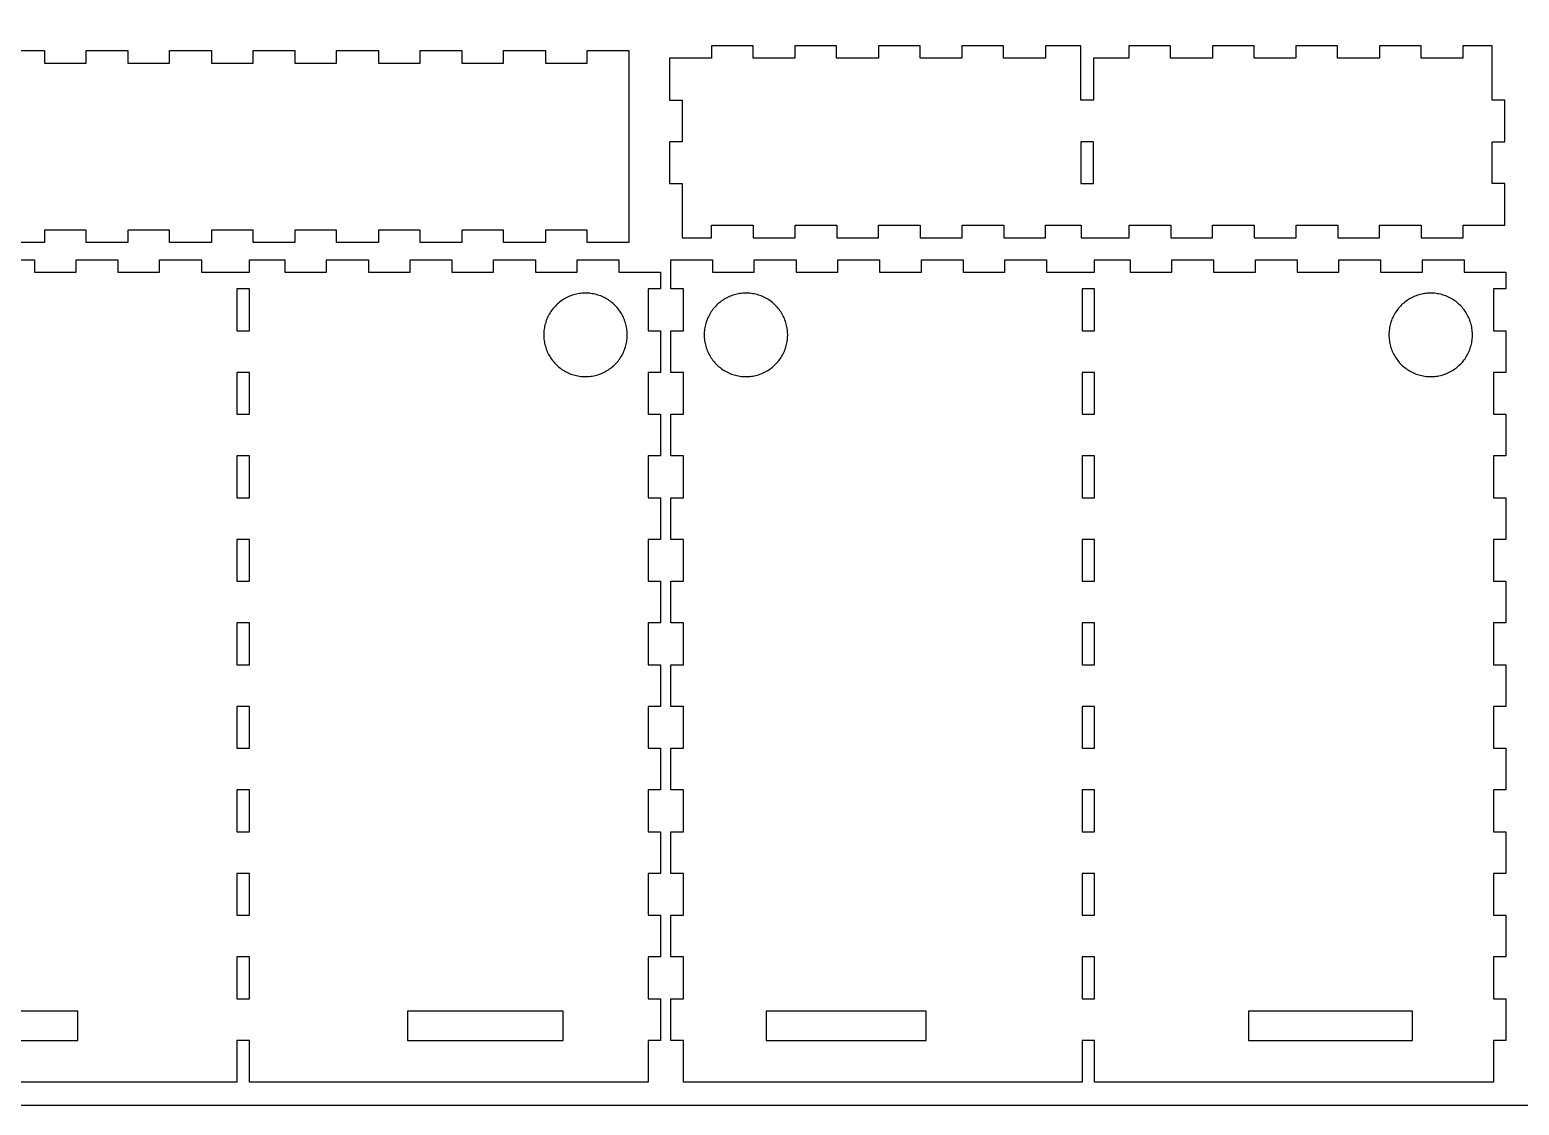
# Model space of a CAD drawing. Header units: millimetres. Extents: x 0 to 1000, y 0 to 550.
# Drawn here: x 205.7 to 562.5, y 0 to 257.6 of the extents above; entities that cross this region are included whole.
import ezdxf

# ---------------------------------------------------------------- set-up
doc = ezdxf.new("R2010")
doc.units = ezdxf.units.MM
doc.header["$MEASUREMENT"] = 0
doc.layers.add('Cut_01', color=1, linetype='Continuous', true_color=0xff0000)
doc.layers.add('stock', color=80, linetype='Continuous', true_color=0x21ff06)

msp = doc.modelspace()

# ---------------------------------------------------------------- linework, layer by layer
at = {"layer": 'Cut_01'}
for points in [[(378.98, 253.78), (368.98, 253.78)], [(368.98, 253.78), (368.98, 250.78)], [(378.98, 250.78), (378.98, 253.78)], [(398.98, 253.78), (388.98, 253.78)], [(388.98, 253.78), (388.98, 250.78)], [(398.98, 250.78), (398.98, 253.78)], [(418.98, 253.78), (408.98, 253.78)], [(408.98, 253.78), (408.98, 250.78)], [(418.98, 250.78), (418.98, 253.78)], [(438.98, 253.78), (428.98, 253.78)], [(428.98, 253.78), (428.98, 250.78)], [(438.98, 250.78), (438.98, 253.78)], [(457.48, 253.78), (448.98, 253.78)], [(448.98, 253.78), (448.98, 250.78)], [(457.48, 240.78), (457.48, 253.78)], [(478.98, 253.78), (468.98, 253.78)], [(468.98, 253.78), (468.98, 250.78)], [(478.98, 250.78), (478.98, 253.78)], [(498.98, 253.78), (488.98, 253.78)], [(488.98, 253.78), (488.98, 250.78)], [(498.98, 250.78), (498.98, 253.78)], [(518.98, 253.78), (508.98, 253.78)], [(508.98, 253.78), (508.98, 250.78)], [(518.98, 250.78), (518.98, 253.78)], [(538.98, 253.78), (528.98, 253.78)], [(528.98, 253.78), (528.98, 250.78)], [(538.98, 250.78), (538.98, 253.78)], [(555.98, 253.78), (548.98, 253.78)], [(548.98, 253.78), (548.98, 250.78)], [(555.98, 250.78), (555.98, 253.78)], [(199.23, 252.63), (209.23, 252.63), (209.23, 249.63), (219.23, 249.63), (219.23, 252.63), (229.23, 252.63), (229.23, 249.63), (239.23, 249.63), (239.23, 252.63), (249.23, 252.63), (249.23, 249.63), (259.23, 249.63), (259.23, 252.63), (269.23, 252.63), (269.23, 249.63), (279.23, 249.63), (279.23, 252.63), (289.23, 252.63), (289.23, 249.63), (299.23, 249.63), (299.23, 252.63), (309.23, 252.63), (309.23, 249.63), (319.23, 249.63), (319.23, 252.63), (329.23, 252.63), (329.23, 249.63), (339.23, 249.63), (339.23, 252.63), (349.23, 252.63), (349.23, 206.63), (339.23, 206.63), (339.23, 209.63), (329.23, 209.63), (329.23, 206.63), (319.23, 206.63), (319.23, 209.63), (309.23, 209.63), (309.23, 206.63), (299.23, 206.63), (299.23, 209.63), (289.23, 209.63), (289.23, 206.63), (279.23, 206.63), (279.23, 209.63), (269.23, 209.63), (269.23, 206.63), (259.23, 206.63), (259.23, 209.63), (249.23, 209.63), (249.23, 206.63), (239.23, 206.63), (239.23, 209.63), (229.23, 209.63), (229.23, 206.63), (219.23, 206.63), (219.23, 209.63), (209.23, 209.63), (209.23, 206.63), (199.23, 206.63)], [(368.98, 250.78), (358.98, 250.78)], [(358.98, 250.78), (358.98, 240.78)], [(388.98, 250.78), (378.98, 250.78)], [(408.98, 250.78), (398.98, 250.78)], [(428.98, 250.78), (418.98, 250.78)], [(448.98, 250.78), (438.98, 250.78)], [(468.98, 250.78), (460.48, 250.78)], [(460.48, 250.78), (460.48, 240.78)], [(488.98, 250.78), (478.98, 250.78)], [(508.98, 250.78), (498.98, 250.78)], [(528.98, 250.78), (518.98, 250.78)], [(548.98, 250.78), (538.98, 250.78)], [(555.98, 240.78), (555.98, 250.78)], [(358.98, 240.78), (361.98, 240.78)], [(361.98, 240.78), (361.98, 230.78)], [(460.48, 240.78), (457.48, 240.78)], [(558.98, 240.78), (555.98, 240.78)], [(558.98, 230.78), (558.98, 240.78)], [(361.98, 230.78), (358.98, 230.78)], [(358.98, 230.78), (358.98, 220.78)], [(555.98, 220.78), (555.98, 230.78)], [(555.98, 230.78), (558.98, 230.78)], [(358.98, 220.78), (361.98, 220.78)], [(361.98, 220.78), (361.98, 207.78)], [(558.98, 220.78), (555.98, 220.78)], [(558.98, 210.78), (558.98, 220.78)], [(369.02, 207.78), (369.02, 210.78)], [(369.02, 210.78), (379.02, 210.78)], [(379.02, 210.78), (379.02, 207.78)], [(389.02, 207.78), (389.02, 210.78)], [(389.02, 210.78), (399.02, 210.78)], [(399.02, 210.78), (399.02, 207.78)], [(409.02, 207.78), (409.02, 210.78)], [(409.02, 210.78), (419.02, 210.78)], [(419.02, 210.78), (419.02, 207.78)], [(429.02, 207.78), (429.02, 210.78)], [(429.02, 210.78), (439.02, 210.78)], [(439.02, 210.78), (439.02, 207.78)], [(449.02, 207.78), (449.02, 210.78)], [(449.02, 210.78), (457.52, 210.78)], [(457.52, 210.78), (457.52, 207.78)], [(469.02, 207.78), (469.02, 210.78)], [(469.02, 210.78), (479.02, 210.78)], [(479.02, 210.78), (479.02, 207.78)], [(489.02, 207.78), (489.02, 210.78)], [(489.02, 210.78), (499.02, 210.78)], [(499.02, 210.78), (499.02, 207.78)], [(509.02, 207.78), (509.02, 210.78)], [(509.02, 210.78), (519.02, 210.78)], [(519.02, 210.78), (519.02, 207.78)], [(529.02, 207.78), (529.02, 210.78)], [(529.02, 210.78), (539.02, 210.78)], [(539.02, 210.78), (539.02, 207.78)], [(549.02, 207.78), (549.02, 210.78)], [(549.02, 210.78), (558.98, 210.78)], [(361.98, 207.78), (369.02, 207.78)], [(379.02, 207.78), (389.02, 207.78)], [(399.02, 207.78), (409.02, 207.78)], [(419.02, 207.78), (429.02, 207.78)], [(439.02, 207.78), (449.02, 207.78)], [(457.52, 207.78), (469.02, 207.78)], [(479.02, 207.78), (489.02, 207.78)], [(499.02, 207.78), (509.02, 207.78)], [(519.02, 207.78), (529.02, 207.78)], [(539.02, 207.78), (549.02, 207.78)], [(196.83, 202.52), (206.83, 202.52), (206.83, 199.52), (216.83, 199.52), (216.83, 202.52), (226.83, 202.52), (226.83, 199.52), (236.83, 199.52), (236.83, 202.52), (246.83, 202.52), (246.83, 199.52), (258.33, 199.52), (258.33, 202.52), (266.83, 202.52), (266.83, 199.52), (276.83, 199.52), (276.83, 202.52), (286.83, 202.52), (286.83, 199.52), (296.83, 199.52), (296.83, 202.52), (306.83, 202.52), (306.83, 199.52), (316.83, 199.52), (316.83, 202.52), (326.83, 202.52), (326.83, 199.52), (336.83, 199.52), (336.83, 202.52), (346.83, 202.52), (346.83, 199.52), (356.83, 199.52), (356.83, 195.52), (353.83, 195.52), (353.83, 185.52), (356.83, 185.52), (356.83, 175.52), (353.83, 175.52), (353.83, 165.52), (356.83, 165.52), (356.83, 155.52), (353.83, 155.52), (353.83, 145.52), (356.83, 145.52), (356.83, 135.52), (353.83, 135.52), (353.83, 125.52), (356.83, 125.52), (356.83, 115.52), (353.83, 115.52), (353.83, 105.52), (356.83, 105.52), (356.83, 95.52), (353.83, 95.52), (353.83, 85.52), (356.83, 85.52), (356.83, 75.52), (353.83, 75.52), (353.83, 65.52), (356.83, 65.52), (356.83, 55.52), (353.83, 55.52), (353.83, 45.52), (356.83, 45.52), (356.83, 35.52), (353.83, 35.52), (353.83, 25.52), (356.83, 25.52), (356.83, 15.52), (353.83, 15.52), (353.83, 5.52), (258.33, 5.52), (258.33, 15.52), (255.33, 15.52), (255.33, 5.52), (159.83, 5.52)]]:
    msp.add_lwpolyline(points, dxfattribs=at)
for points in [[(457.48, 220.78), (460.48, 220.78), (460.48, 230.78), (457.48, 230.78)], [(460.77, 5.52), (460.77, 15.52), (457.77, 15.52), (457.77, 5.52), (362.27, 5.52), (362.27, 15.52), (359.27, 15.52), (359.27, 25.52), (362.27, 25.52), (362.27, 35.52), (359.27, 35.52), (359.27, 45.52), (362.27, 45.52), (362.27, 55.52), (359.27, 55.52), (359.27, 65.52), (362.27, 65.52), (362.27, 75.52), (359.27, 75.52), (359.27, 85.52), (362.27, 85.52), (362.27, 95.52), (359.27, 95.52), (359.27, 105.52), (362.27, 105.52), (362.27, 115.52), (359.27, 115.52), (359.27, 125.52), (362.27, 125.52), (362.27, 135.52), (359.27, 135.52), (359.27, 145.52), (362.27, 145.52), (362.27, 155.52), (359.27, 155.52), (359.27, 165.52), (362.27, 165.52), (362.27, 175.52), (359.27, 175.52), (359.27, 185.52), (362.27, 185.52), (362.27, 195.52), (359.27, 195.52), (359.27, 202.52), (369.27, 202.52), (369.27, 199.52), (379.27, 199.52), (379.27, 202.52), (389.27, 202.52), (389.27, 199.52), (399.27, 199.52), (399.27, 202.52), (409.27, 202.52), (409.27, 199.52), (419.27, 199.52), (419.27, 202.52), (429.27, 202.52), (429.27, 199.52), (439.27, 199.52), (439.27, 202.52), (449.27, 202.52), (449.27, 199.52), (460.77, 199.52), (460.77, 202.52), (469.27, 202.52), (469.27, 199.52), (479.27, 199.52), (479.27, 202.52), (489.27, 202.52), (489.27, 199.52), (499.27, 199.52), (499.27, 202.52), (509.27, 202.52), (509.27, 199.52), (519.27, 199.52), (519.27, 202.52), (529.27, 202.52), (529.27, 199.52), (539.27, 199.52), (539.27, 202.52), (549.27, 202.52), (549.27, 199.52), (559.27, 199.52), (559.27, 195.52), (556.27, 195.52), (556.27, 185.52), (559.27, 185.52), (559.27, 175.52), (556.27, 175.52), (556.27, 165.52), (559.27, 165.52), (559.27, 155.52), (556.27, 155.52), (556.27, 145.52), (559.27, 145.52), (559.27, 135.52), (556.27, 135.52), (556.27, 125.52), (559.27, 125.52), (559.27, 115.52), (556.27, 115.52), (556.27, 105.52), (559.27, 105.52), (559.27, 95.52), (556.27, 95.52), (556.27, 85.52), (559.27, 85.52), (559.27, 75.52), (556.27, 75.52), (556.27, 65.52), (559.27, 65.52), (559.27, 55.52), (556.27, 55.52), (556.27, 45.52), (559.27, 45.52), (559.27, 35.52), (556.27, 35.52), (556.27, 25.52), (559.27, 25.52), (559.27, 15.52), (556.27, 15.52), (556.27, 5.52)], [(258.33, 195.52), (255.33, 195.52), (255.33, 185.52), (258.33, 185.52)], [(328.83, 184.52), (328.84, 184.18), (328.86, 183.83), (328.89, 183.48), (328.93, 183.14), (328.98, 182.8), (329.05, 182.46), (329.13, 182.12), (329.22, 181.78), (329.32, 181.45), (329.43, 181.12), (329.55, 180.8), (329.69, 180.48), (329.83, 180.16), (329.99, 179.85), (330.16, 179.55), (330.34, 179.25), (330.52, 178.96), (330.72, 178.67), (330.93, 178.4), (331.15, 178.13), (331.37, 177.86), (331.61, 177.61), (331.85, 177.36), (332.11, 177.12), (332.37, 176.89), (332.64, 176.67), (332.91, 176.46), (333.2, 176.26), (333.49, 176.07), (333.78, 175.89), (334.08, 175.72), (334.39, 175.56), (334.71, 175.41), (335.03, 175.28), (335.35, 175.15), (335.68, 175.03), (336.01, 174.93), (336.34, 174.84), (336.68, 174.76), (337.02, 174.69), (337.36, 174.63), (337.71, 174.59), (338.05, 174.55), (338.4, 174.53), (338.75, 174.52), (339.09, 174.53), (339.44, 174.54), (339.79, 174.57), (340.13, 174.61), (340.47, 174.66), (340.82, 174.72), (341.15, 174.8), (341.49, 174.88), (341.82, 174.98), (342.15, 175.09), (342.48, 175.21), (342.8, 175.34), (343.12, 175.49), (343.43, 175.64), (343.73, 175.81), (344.03, 175.98), (344.32, 176.17), (344.61, 176.36), (344.89, 176.57), (345.16, 176.78), (345.43, 177.01), (345.69, 177.24), (345.93, 177.48), (346.17, 177.73), (346.41, 177.99), (346.63, 178.26), (346.84, 178.53), (347.04, 178.82), (347.24, 179.1), (347.42, 179.4), (347.59, 179.7), (347.75, 180.01), (347.91, 180.32), (348.05, 180.64), (348.18, 180.96), (348.29, 181.29), (348.4, 181.62), (348.5, 181.95), (348.58, 182.29), (348.65, 182.63), (348.71, 182.97), (348.76, 183.31), (348.79, 183.66), (348.82, 184), (348.83, 184.35), (348.83, 184.7), (348.82, 185.04), (348.79, 185.39), (348.76, 185.74), (348.71, 186.08), (348.65, 186.42), (348.58, 186.76), (348.5, 187.1), (348.4, 187.43), (348.29, 187.76), (348.18, 188.09), (348.05, 188.41), (347.91, 188.73), (347.75, 189.04), (347.59, 189.35), (347.42, 189.65), (347.24, 189.94), (347.04, 190.23), (346.84, 190.51), (346.63, 190.79), (346.41, 191.05), (346.17, 191.31), (345.93, 191.56), (345.69, 191.81), (345.43, 192.04), (345.16, 192.26), (344.89, 192.48), (344.61, 192.68), (344.32, 192.88), (344.03, 193.07), (343.73, 193.24), (343.43, 193.41), (343.12, 193.56), (342.8, 193.7), (342.48, 193.84), (342.15, 193.96), (341.82, 194.07), (341.49, 194.16), (341.15, 194.25), (340.82, 194.33), (340.47, 194.39), (340.13, 194.44), (339.79, 194.48), (339.44, 194.51), (339.09, 194.52), (338.75, 194.52), (338.4, 194.51), (338.05, 194.49), (337.71, 194.46), (337.36, 194.42), (337.02, 194.36), (336.68, 194.29), (336.34, 194.21), (336.01, 194.12), (335.68, 194.01), (335.35, 193.9), (335.03, 193.77), (334.71, 193.63), (334.39, 193.48), (334.08, 193.33), (333.78, 193.15), (333.49, 192.97), (333.2, 192.78), (332.91, 192.58), (332.64, 192.37), (332.37, 192.15), (332.11, 191.92), (331.85, 191.69), (331.61, 191.44), (331.37, 191.18), (331.15, 190.92), (330.93, 190.65), (330.72, 190.37), (330.52, 190.09), (330.34, 189.8), (330.16, 189.5), (329.99, 189.19), (329.83, 188.88), (329.69, 188.57), (329.55, 188.25), (329.43, 187.93), (329.32, 187.6), (329.22, 187.27), (329.13, 186.93), (329.05, 186.59), (328.98, 186.25), (328.93, 185.91), (328.89, 185.56), (328.86, 185.22), (328.84, 184.87)], [(367.27, 184.52), (367.27, 184.18), (367.29, 183.83), (367.32, 183.48), (367.36, 183.14), (367.42, 182.8), (367.48, 182.46), (367.56, 182.12), (367.65, 181.78), (367.75, 181.45), (367.86, 181.12), (367.99, 180.8), (368.12, 180.48), (368.27, 180.16), (368.42, 179.85), (368.59, 179.55), (368.77, 179.25), (368.96, 178.96), (369.16, 178.67), (369.36, 178.4), (369.58, 178.13), (369.81, 177.86), (370.04, 177.61), (370.29, 177.36), (370.54, 177.12), (370.8, 176.89), (371.07, 176.67), (371.35, 176.46), (371.63, 176.26), (371.92, 176.07), (372.22, 175.89), (372.52, 175.72), (372.83, 175.56), (373.14, 175.41), (373.46, 175.28), (373.78, 175.15), (374.11, 175.03), (374.44, 174.93), (374.78, 174.84), (375.11, 174.76), (375.45, 174.69), (375.8, 174.63), (376.14, 174.59), (376.49, 174.55), (376.83, 174.53), (377.18, 174.52), (377.53, 174.53), (377.87, 174.54), (378.22, 174.57), (378.57, 174.61), (378.91, 174.66), (379.25, 174.72), (379.59, 174.8), (379.92, 174.88), (380.26, 174.98), (380.59, 175.09), (380.91, 175.21), (381.23, 175.34), (381.55, 175.49), (381.86, 175.64), (382.17, 175.81), (382.47, 175.98), (382.76, 176.17), (383.05, 176.36), (383.33, 176.57), (383.6, 176.78), (383.86, 177.01), (384.12, 177.24), (384.37, 177.48), (384.61, 177.73), (384.84, 177.99), (385.06, 178.26), (385.27, 178.53), (385.48, 178.82), (385.67, 179.1), (385.85, 179.4), (386.03, 179.7), (386.19, 180.01), (386.34, 180.32), (386.48, 180.64), (386.61, 180.96), (386.73, 181.29), (386.83, 181.62), (386.93, 181.95), (387.01, 182.29), (387.09, 182.63), (387.15, 182.97), (387.19, 183.31), (387.23, 183.66), (387.25, 184), (387.27, 184.35), (387.27, 184.7), (387.25, 185.04), (387.23, 185.39), (387.19, 185.74), (387.15, 186.08), (387.09, 186.42), (387.01, 186.76), (386.93, 187.1), (386.83, 187.43), (386.73, 187.76), (386.61, 188.09), (386.48, 188.41), (386.34, 188.73), (386.19, 189.04), (386.03, 189.35), (385.85, 189.65), (385.67, 189.94), (385.48, 190.23), (385.27, 190.51), (385.06, 190.79), (384.84, 191.05), (384.61, 191.31), (384.37, 191.56), (384.12, 191.81), (383.86, 192.04), (383.6, 192.26), (383.33, 192.48), (383.05, 192.68), (382.76, 192.88), (382.47, 193.07), (382.17, 193.24), (381.86, 193.41), (381.55, 193.56), (381.23, 193.7), (380.91, 193.84), (380.59, 193.96), (380.26, 194.07), (379.92, 194.16), (379.59, 194.25), (379.25, 194.33), (378.91, 194.39), (378.57, 194.44), (378.22, 194.48), (377.87, 194.51), (377.53, 194.52), (377.18, 194.52), (376.83, 194.51), (376.49, 194.49), (376.14, 194.46), (375.8, 194.42), (375.45, 194.36), (375.11, 194.29), (374.78, 194.21), (374.44, 194.12), (374.11, 194.01), (373.78, 193.9), (373.46, 193.77), (373.14, 193.63), (372.83, 193.48), (372.52, 193.33), (372.22, 193.15), (371.92, 192.97), (371.63, 192.78), (371.35, 192.58), (371.07, 192.37), (370.8, 192.15), (370.54, 191.92), (370.29, 191.69), (370.04, 191.44), (369.81, 191.18), (369.58, 190.92), (369.36, 190.65), (369.16, 190.37), (368.96, 190.09), (368.77, 189.8), (368.59, 189.5), (368.42, 189.19), (368.27, 188.88), (368.12, 188.57), (367.99, 188.25), (367.86, 187.93), (367.75, 187.6), (367.65, 187.27), (367.56, 186.93), (367.48, 186.59), (367.42, 186.25), (367.36, 185.91), (367.32, 185.56), (367.29, 185.22), (367.27, 184.87)], [(460.77, 195.52), (457.77, 195.52), (457.77, 185.52), (460.77, 185.52)], [(531.27, 184.52), (531.27, 184.18), (531.29, 183.83), (531.32, 183.48), (531.36, 183.14), (531.42, 182.8), (531.48, 182.46), (531.56, 182.12), (531.65, 181.78), (531.75, 181.45), (531.86, 181.12), (531.99, 180.8), (532.12, 180.48), (532.27, 180.16), (532.42, 179.85), (532.59, 179.55), (532.77, 179.25), (532.96, 178.96), (533.16, 178.67), (533.36, 178.4), (533.58, 178.13), (533.81, 177.86), (534.04, 177.61), (534.29, 177.36), (534.54, 177.12), (534.8, 176.89), (535.07, 176.67), (535.35, 176.46), (535.63, 176.26), (535.92, 176.07), (536.22, 175.89), (536.52, 175.72), (536.83, 175.56), (537.14, 175.41), (537.46, 175.28), (537.78, 175.15), (538.11, 175.03), (538.44, 174.93), (538.78, 174.84), (539.11, 174.76), (539.45, 174.69), (539.8, 174.63), (540.14, 174.59), (540.49, 174.55), (540.83, 174.53), (541.18, 174.52), (541.53, 174.53), (541.87, 174.54), (542.22, 174.57), (542.57, 174.61), (542.91, 174.66), (543.25, 174.72), (543.59, 174.8), (543.92, 174.88), (544.26, 174.98), (544.59, 175.09), (544.91, 175.21), (545.23, 175.34), (545.55, 175.49), (545.86, 175.64), (546.17, 175.81), (546.47, 175.98), (546.76, 176.17), (547.05, 176.36), (547.33, 176.57), (547.6, 176.78), (547.86, 177.01), (548.12, 177.24), (548.37, 177.48), (548.61, 177.73), (548.84, 177.99), (549.06, 178.26), (549.27, 178.53), (549.48, 178.82), (549.67, 179.1), (549.85, 179.4), (550.03, 179.7), (550.19, 180.01), (550.34, 180.32), (550.48, 180.64), (550.61, 180.96), (550.73, 181.29), (550.83, 181.62), (550.93, 181.95), (551.01, 182.29), (551.09, 182.63), (551.15, 182.97), (551.19, 183.31), (551.23, 183.66), (551.25, 184), (551.27, 184.35), (551.27, 184.7), (551.25, 185.04), (551.23, 185.39), (551.19, 185.74), (551.15, 186.08), (551.09, 186.42), (551.01, 186.76), (550.93, 187.1), (550.83, 187.43), (550.73, 187.76), (550.61, 188.09), (550.48, 188.41), (550.34, 188.73), (550.19, 189.04), (550.03, 189.35), (549.85, 189.65), (549.67, 189.94), (549.48, 190.23), (549.27, 190.51), (549.06, 190.79), (548.84, 191.05), (548.61, 191.31), (548.37, 191.56), (548.12, 191.81), (547.86, 192.04), (547.6, 192.26), (547.33, 192.48), (547.05, 192.68), (546.76, 192.88), (546.47, 193.07), (546.17, 193.24), (545.86, 193.41), (545.55, 193.56), (545.23, 193.7), (544.91, 193.84), (544.59, 193.96), (544.26, 194.07), (543.92, 194.16), (543.59, 194.25), (543.25, 194.33), (542.91, 194.39), (542.57, 194.44), (542.22, 194.48), (541.87, 194.51), (541.53, 194.52), (541.18, 194.52), (540.83, 194.51), (540.49, 194.49), (540.14, 194.46), (539.8, 194.42), (539.45, 194.36), (539.11, 194.29), (538.78, 194.21), (538.44, 194.12), (538.11, 194.01), (537.78, 193.9), (537.46, 193.77), (537.14, 193.63), (536.83, 193.48), (536.52, 193.33), (536.22, 193.15), (535.92, 192.97), (535.63, 192.78), (535.35, 192.58), (535.07, 192.37), (534.8, 192.15), (534.54, 191.92), (534.29, 191.69), (534.04, 191.44), (533.81, 191.18), (533.58, 190.92), (533.36, 190.65), (533.16, 190.37), (532.96, 190.09), (532.77, 189.8), (532.59, 189.5), (532.42, 189.19), (532.27, 188.88), (532.12, 188.57), (531.99, 188.25), (531.86, 187.93), (531.75, 187.6), (531.65, 187.27), (531.56, 186.93), (531.48, 186.59), (531.42, 186.25), (531.36, 185.91), (531.32, 185.56), (531.29, 185.22), (531.27, 184.87)], [(258.33, 175.52), (255.33, 175.52), (255.33, 165.52), (258.33, 165.52)], [(460.77, 175.52), (457.77, 175.52), (457.77, 165.52), (460.77, 165.52)], [(258.33, 155.52), (255.33, 155.52), (255.33, 145.52), (258.33, 145.52)], [(460.77, 155.52), (457.77, 155.52), (457.77, 145.52), (460.77, 145.52)], [(258.33, 135.52), (255.33, 135.52), (255.33, 125.52), (258.33, 125.52)], [(460.77, 135.52), (457.77, 135.52), (457.77, 125.52), (460.77, 125.52)], [(258.33, 115.52), (255.33, 115.52), (255.33, 105.52), (258.33, 105.52)], [(460.77, 115.52), (457.77, 115.52), (457.77, 105.52), (460.77, 105.52)], [(258.33, 95.52), (255.33, 95.52), (255.33, 85.52), (258.33, 85.52)], [(460.77, 95.52), (457.77, 95.52), (457.77, 85.52), (460.77, 85.52)], [(258.33, 75.52), (255.33, 75.52), (255.33, 65.52), (258.33, 65.52)], [(460.77, 75.52), (457.77, 75.52), (457.77, 65.52), (460.77, 65.52)], [(258.33, 55.52), (255.33, 55.52), (255.33, 45.52), (258.33, 45.52)], [(460.77, 55.52), (457.77, 55.52), (457.77, 45.52), (460.77, 45.52)], [(258.33, 35.52), (255.33, 35.52), (255.33, 25.52), (258.33, 25.52)], [(460.77, 35.52), (457.77, 35.52), (457.77, 25.52), (460.77, 25.52)], [(217.21, 15.52), (217.21, 22.52), (180.45, 22.52), (180.45, 15.52)], [(333.48, 22.52), (296.19, 22.52), (296.19, 15.52), (333.48, 15.52)], [(420.44, 15.52), (420.44, 22.52), (382.09, 22.52), (382.09, 15.52)], [(536.88, 22.52), (497.65, 22.52), (497.65, 15.52), (536.88, 15.52)]]:
    msp.add_lwpolyline(points, close=True, dxfattribs=at)
at = {"layer": 'stock'}
msp.add_lwpolyline([(0, 0), (1000, 0), (1000, 550), (0, 550)], close=True, dxfattribs=at)

doc.saveas('drawing.dxf')
